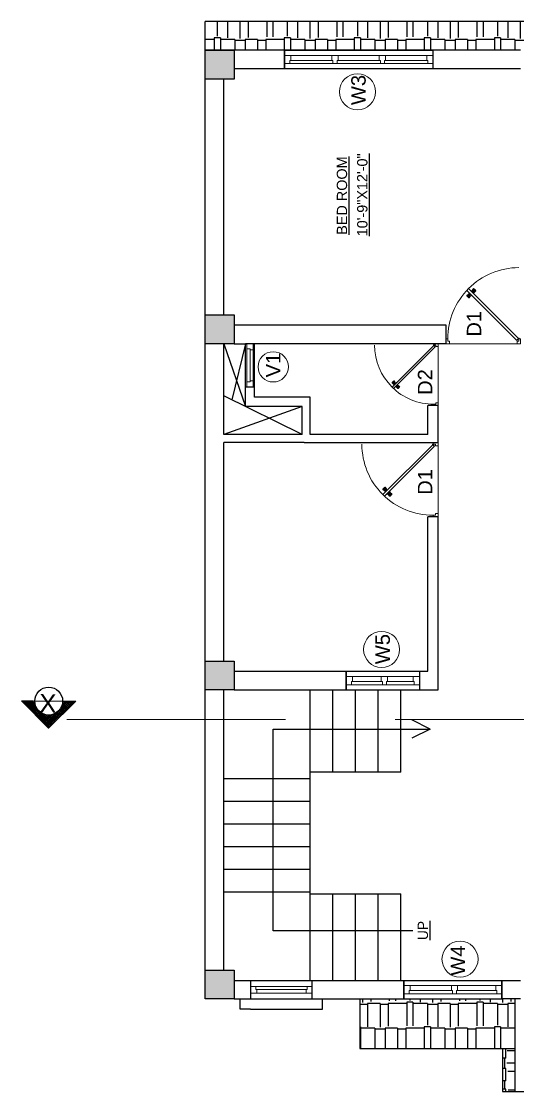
# Model space of a CAD drawing. Header units: inches. Extents: x 1397 to 20304, y -27267 to -746.
# Drawn here: x 13677 to 13918, y -18002 to -17483 of the extents above; entities that cross this region are included whole.
import ezdxf

# ---------------------------------------------------------------- set-up
doc = ezdxf.new("R2010")
doc.units = ezdxf.units.IN
doc.header["$LTSCALE"] = 17
doc.header["$MEASUREMENT"] = 0
doc.linetypes.add('21_FP_00$0$HIDDEN', pattern=[0.375, 0.25, -0.125])
doc.linetypes.add('PHANTOM2', pattern=[1.25, 0.625, -0.125, 0.125, -0.125, 0.125, -0.125])
for name, color, linetype, lineweight in [('25 BOT BAR', 12, 'Continuous', 25), ('aa_section_line', 2, 'PHANTOM2', 13), ('DOOR & WIN', 1, 'Continuous', 25), ('OUTLINE', 1, 'Continuous', 25), ('PUERTAS', 7, 'Continuous', 9), ('TEXT', 231, 'Continuous', 20), ('WINDOW FRAME PLAN', 162, 'Continuous', 18)]:
    doc.layers.add(name, color=color, linetype=linetype, lineweight=lineweight)
doc.layers.add('A-Sect-Iden', color=111, linetype='Continuous')
doc.styles.add('DIMTEXT', font='arial.ttf', dxfattribs={"height": 6})
doc.styles.add('HEADING', font='swissel.ttf')
pattern_1 = [(180, (-4627.926, -27967.295), (-25.5, -12), [6, -5, 7, -3, 9, -4]), (180, (-4633.926, -27967.795), (-25.5, -12), [5, -19, 4, -6]), (180, (-4645.926, -27966.545), (-25.5, -12), [3, -31]), (270, (-4627.926, -27967.2945), (8.5, -12), [11.5, -36.5]), (270, (-4633.926, -27967.2945), (8.5, -12), [11.25, -36.75]), (270, (-4638.926, -27967.2945), (8.5, -12), [10.5, -37.5]), (270, (-4645.926, -27966.5445), (8.5, -12), [11.5, -36.5]), (270, (-4648.926, -27966.5445), (8.5, -12), [11.5, -36.5]), (270, (-4657.926, -27967.2945), (8.5, -12), [11, -37])]

# ---------------------------------------------------------------- blocks, each defined once
blk = doc.blocks.new('3ft')
at = {"layer": 'PUERTAS', "color": 6}
for p, q in [((1.01, 2.52), (25.23, 26.74)), ((26.05, 25.92), (25.23, 26.74)), ((26.05, 25.92), (1.77, 1.64)), ((0, 2.4), (0, 0)), ((0.72, 2.4), (0, 2.4)), ((1.6, 0), (0, 0)), ((0.72, 1.52), (0.72, 2.44)), ((0.8, 1.52), (0.72, 1.52)), ((0.8, 1.52), (0.8, 2.41)), ((0.8, 1.2), (0.8, 1.52)), ((1.6, 1.2), (0.8, 1.2)), ((1.57, 1.84), (0.94, 2.47)), ((1.63, 1.89), (0.97, 2.55)), ((1.63, 1.89), (1.57, 1.84)), ((1.77, 1.64), (1.57, 1.84)), ((1.6, 0), (1.6, 1.2)), ((34.4, 0), (34.4, 1.2)), ((34.4, 1.2), (35.2, 1.2)), ((34.4, 0), (36, 0)), ((35.2, 1.2), (35.2, 2.4)), ((35.2, 2.4), (36, 2.4)), ((36, 0), (36, 2.4))]:
    blk.add_line(p, q, dxfattribs=at)
at = {"layer": 'PUERTAS', "color": 1}
for p, q in [((21.67, 25.73), (22.17, 26.23)), ((21.7, 25.82), (22.14, 26.26)), ((22.58, 26.7), (22.14, 26.26)), ((22.67, 26.73), (22.17, 26.23)), ((22.61, 26.67), (22.58, 26.7)), ((23.45, 25.91), (22.79, 26.73)), ((22.49, 24.95), (21.67, 25.61)), ((21.73, 25.79), (21.7, 25.82)), ((22.6, 24.96), (23.02, 25.38)), ((22.61, 24.25), (22.92, 24.72)), ((22.62, 24.13), (22.61, 24.14)), ((22.7, 25.07), (22.71, 25.06)), ((22.82, 25.06), (23.08, 25.32)), ((22.94, 24.95), (22.83, 25.07)), ((22.92, 24.72), (22.92, 24.72)), ((22.93, 24.94), (23.19, 25.21)), ((22.93, 24.84), (22.93, 24.83)), ((23.44, 25.81), (23.02, 25.38)), ((23.34, 25.58), (23.08, 25.32)), ((23.46, 25.47), (23.19, 25.21)), ((23.33, 25.7), (23.34, 25.69)), ((23.45, 25.46), (23.33, 25.57)), ((23.44, 23.31), (23.45, 23.3)), ((23.56, 23.3), (24.03, 23.61)), ((23.57, 25.47), (23.57, 25.47)), ((24.15, 25.79), (23.68, 25.48)), ((23.68, 25.48), (23.68, 25.48)), ((24.03, 23.61), (24.03, 23.62)), ((24.14, 23.62), (24.14, 23.62)), ((24.25, 23.62), (24.51, 23.89)), ((24.27, 25.78), (24.26, 25.79)), ((24.26, 23.29), (24.69, 23.71)), ((24.26, 23.63), (24.37, 23.52)), ((24.26, 23.18), (24.92, 22.37)), ((24.37, 23.52), (24.63, 23.77)), ((24.37, 23.4), (24.37, 23.4)), ((24.78, 24.15), (24.51, 23.89)), ((24.89, 24.03), (24.63, 23.77)), ((25.11, 24.14), (24.69, 23.71)), ((24.77, 24.14), (24.88, 24.03)), ((24.79, 24.38), (24.78, 24.37)), ((24.78, 24.26), (24.78, 24.26)), ((25.1, 24.84), (24.79, 24.38)), ((25, 24.03), (25, 24.03)), ((25.04, 22.36), (25.54, 22.86)), ((25.09, 24.96), (25.1, 24.95)), ((25.1, 22.42), (25.13, 22.39)), ((25.13, 22.39), (25.57, 22.83)), ((25.22, 24.14), (26.03, 23.48)), ((26.04, 23.37), (25.54, 22.86)), ((26.01, 23.27), (25.57, 22.83)), ((25.98, 23.3), (26.01, 23.27))]:
    blk.add_line(p, q, dxfattribs=at)
at = {"layer": 'PUERTAS', "color": 8}
for p, q in [((22.13, 26.28), (21.98, 26.13)), ((22.88, 25.24), (22.01, 26.06)), ((22.13, 26.28), (22.27, 26.42)), ((22.29, 26.41), (22.27, 26.42)), ((23.16, 25.52), (22.34, 26.39)), ((23.3, 25.66), (22.5, 26.56)), ((23.41, 25.77), (22.65, 26.71)), ((23.46, 25.83), (22.72, 26.75)), ((22.57, 24.94), (21.65, 25.68)), ((22.63, 24.99), (21.69, 25.75)), ((22.74, 25.1), (21.84, 25.9)), ((22.69, 24.32), (23.02, 24.83)), ((22.95, 24.96), (22.84, 25.07)), ((22.98, 24.99), (22.86, 25.1)), ((23.03, 25.04), (22.91, 25.15)), ((22.91, 24.53), (23.1, 24.91)), ((23.11, 25.12), (22.99, 25.23)), ((23.13, 24.76), (23.18, 24.99)), ((23.28, 25.3), (23.17, 25.41)), ((23.36, 25.37), (23.25, 25.49)), ((23.31, 24.94), (23.28, 25.08)), ((23.41, 25.43), (23.3, 25.54)), ((23.46, 25.09), (23.32, 25.13)), ((23.44, 25.45), (23.33, 25.56)), ((23.64, 25.27), (23.41, 25.22)), ((23.87, 25.49), (23.49, 25.3)), ((24.08, 25.71), (23.57, 25.38)), ((23.63, 23.38), (24.14, 23.72)), ((23.84, 23.6), (24.22, 23.79)), ((24.07, 23.82), (24.3, 23.88)), ((24.25, 24), (24.39, 23.97)), ((24.25, 23.26), (24.99, 22.34)), ((24.27, 23.64), (24.38, 23.53)), ((24.3, 23.67), (24.41, 23.56)), ((24.3, 23.32), (25.06, 22.38)), ((24.35, 23.72), (24.46, 23.61)), ((24.4, 24.15), (24.43, 24.01)), ((24.41, 23.43), (25.2, 22.53)), ((24.43, 23.8), (24.54, 23.69)), ((24.58, 24.33), (24.52, 24.1)), ((24.55, 23.57), (25.37, 22.7)), ((24.6, 23.97), (24.72, 23.86)), ((24.8, 24.56), (24.61, 24.18)), ((25.02, 24.77), (24.68, 24.26)), ((24.68, 24.05), (24.79, 23.94)), ((24.73, 24.1), (24.85, 23.99)), ((24.76, 24.13), (24.87, 24.02)), ((24.83, 23.85), (25.7, 23.03)), ((24.97, 23.99), (25.87, 23.2)), ((25.08, 24.1), (26.02, 23.34)), ((25.14, 24.15), (26.06, 23.41)), ((25.58, 22.82), (25.43, 22.67)), ((25.58, 22.82), (25.73, 22.97)), ((25.72, 22.98), (25.73, 22.97)), ((0, 0), (36, 0))]:
    blk.add_line(p, q, dxfattribs=at)
at = {"layer": 'PUERTAS', "color": 2}
for p, q in [((21.99, 26.11), (21.98, 26.13)), ((25.42, 22.68), (25.43, 22.67))]:
    blk.add_line(p, q, dxfattribs=at)
at = {"layer": 'PUERTAS', "color": 6}
for radius in [0.155, 0.0752]:
    blk.add_circle((0.82, 2.56), radius, dxfattribs=at)
blk.add_arc((0.82, 2.56), 34.38, 359.7285, 90.0333, dxfattribs=at)
at = {"layer": 'PUERTAS', "color": 1}
for centre, start, end in [((22.73, 26.68), 38.9236, 135), ((22.54, 25.01), 231.0764, 315), ((22.67, 24.2), 135, 225), ((22.77, 25.12), 225, 315), ((22.99, 24.89), 135, 219.7428), ((22.87, 24.78), 315, 39.7428), ((23.28, 25.63), 315, 45), ((23.39, 25.86), 315, 38.9236), ((23.51, 23.36), 225, 315), ((23.51, 25.41), 50.2572, 135), ((23.62, 25.53), 230.2572, 315), ((24.09, 23.56), 50.2572, 135), ((24.2, 23.68), 230.2572, 315), ((24.2, 25.73), 45, 135), ((24.32, 23.23), 135, 218.9236), ((24.42, 23.46), 135, 225), ((24.84, 24.31), 135, 219.7428), ((24.72, 24.21), 315, 39.7428), ((24.94, 23.98), 45, 135), ((24.98, 22.42), 218.9236, 315), ((25.04, 24.89), 315, 45), ((25.17, 24.08), 51.0764, 135), ((25.98, 23.42), 315, 51.0764)]:
    blk.add_arc(centre, 0.08, start, end, dxfattribs=at)
blk = doc.blocks.new('*U2802')
at = {"color": 3, "xscale": -1}
blk.add_blockref('3ft', (42, 0), dxfattribs=at)
blk = doc.blocks.new('2ft6in')
at = {"layer": 'PUERTAS', "color": 2}
for p, q in [((0.84, 2.1), (21.02, 22.28)), ((21.71, 21.6), (1.47, 1.37)), ((18.33, 21.76), (18.31, 21.77)), ((21.71, 21.6), (21.02, 22.28)), ((21.18, 18.9), (21.2, 18.89)), ((0, 2), (0, 0)), ((0.6, 2), (0, 2)), ((1.33, 0), (0, 0)), ((0.6, 1.26), (0.6, 2.04)), ((0.67, 1.26), (0.6, 1.26)), ((0.67, 1.26), (0.67, 2.01)), ((0.67, 1), (0.67, 1.26)), ((1.33, 1), (0.67, 1)), ((1.31, 1.53), (0.79, 2.06)), ((1.36, 1.58), (0.81, 2.12)), ((1.36, 1.58), (1.31, 1.53)), ((1.47, 1.37), (1.31, 1.53)), ((1.33, 0), (1.33, 1)), ((28.67, 0), (28.67, 1)), ((28.67, 1), (29.33, 1)), ((28.67, 0), (30, 0)), ((29.33, 1), (29.33, 2)), ((29.33, 2), (30, 2)), ((30, 0), (30, 2))]:
    blk.add_line(p, q, dxfattribs=at)
at = {"layer": 'PUERTAS', "color": 8}
for p, q in [((18.81, 20.78), (18.04, 21.4)), ((18.86, 20.83), (18.08, 21.46)), ((18.95, 20.92), (18.2, 21.58)), ((18.44, 21.9), (18.31, 21.77)), ((19.07, 21.03), (18.34, 21.72)), ((18.44, 21.9), (18.56, 22.02)), ((18.58, 22.01), (18.56, 22.02)), ((19.3, 21.26), (18.61, 22)), ((19.42, 21.38), (18.75, 22.14)), ((19.51, 21.48), (18.88, 22.26)), ((19.55, 21.53), (18.93, 22.3)), ((19.13, 20.8), (19.03, 20.9)), ((19.15, 20.82), (19.05, 20.92)), ((19.19, 20.87), (19.1, 20.96)), ((19.25, 20.93), (19.16, 21.02)), ((19.28, 20.63), (19.32, 20.83)), ((19.4, 21.08), (19.31, 21.17)), ((19.47, 21.15), (19.38, 21.24)), ((19.43, 20.78), (19.4, 20.9)), ((19.51, 21.19), (19.42, 21.28)), ((19.55, 20.91), (19.43, 20.94)), ((19.53, 21.21), (19.44, 21.3)), ((19.7, 21.06), (19.51, 21.01)), ((19.89, 21.24), (19.58, 21.08)), ((20.07, 21.42), (19.64, 21.15)), ((18.91, 20.27), (19.19, 20.69)), ((19.09, 20.44), (19.25, 20.76)), ((19.69, 19.49), (20.12, 19.76)), ((19.87, 19.67), (20.18, 19.83)), ((20.06, 19.85), (20.25, 19.9)), ((20.21, 20), (20.33, 19.97)), ((20.21, 19.38), (20.83, 18.61)), ((20.23, 19.7), (20.32, 19.61)), ((20.25, 19.72), (20.34, 19.63)), ((20.25, 19.43), (20.88, 18.65)), ((20.29, 19.76), (20.38, 19.67)), ((20.33, 20.13), (20.36, 20.01)), ((20.34, 19.53), (21, 18.77)), ((20.36, 19.83), (20.45, 19.74)), ((20.48, 20.28), (20.44, 20.08)), ((20.46, 19.64), (21.14, 18.91)), ((20.5, 19.98), (20.6, 19.89)), ((20.67, 20.47), (20.51, 20.15)), ((20.85, 20.64), (20.57, 20.22)), ((20.57, 20.04), (20.66, 19.95)), ((20.61, 20.09), (20.7, 19.99)), ((20.63, 20.11), (20.72, 20.01)), ((20.69, 19.87), (21.42, 19.19)), ((20.81, 19.99), (21.56, 19.33)), ((20.9, 20.08), (21.68, 19.45)), ((20.95, 20.13), (21.72, 19.51)), ((21.32, 19.01), (21.2, 18.89)), ((21.32, 19.01), (21.44, 19.14)), ((21.43, 19.15), (21.44, 19.14)), ((0, 0), (30, 0))]:
    blk.add_line(p, q, dxfattribs=at)
at = {"layer": 'PUERTAS', "color": 1}
for p, q in [((18.06, 21.44), (18.48, 21.86)), ((18.74, 20.79), (18.06, 21.34)), ((18.08, 21.51), (18.45, 21.88)), ((18.11, 21.49), (18.08, 21.51)), ((18.82, 22.25), (18.45, 21.88)), ((18.9, 22.28), (18.48, 21.86)), ((18.84, 22.23), (18.82, 22.25)), ((18.83, 20.8), (19.18, 21.15)), ((18.92, 20.89), (18.93, 20.88)), ((19.54, 21.59), (18.99, 22.27)), ((19.02, 20.88), (19.24, 21.1)), ((19.12, 20.8), (19.03, 20.89)), ((19.11, 20.79), (19.33, 21.01)), ((19.54, 21.5), (19.18, 21.15)), ((19.45, 21.31), (19.24, 21.1)), ((19.55, 21.22), (19.33, 21.01)), ((19.45, 21.41), (19.45, 21.41)), ((19.54, 21.22), (19.45, 21.31)), ((19.64, 21.23), (19.64, 21.23)), ((19.74, 21.24), (19.73, 21.23)), ((20.12, 21.49), (19.74, 21.24)), ((20.22, 21.48), (20.22, 21.49)), ((20.91, 20.8), (20.91, 20.79)), ((18.84, 20.21), (19.1, 20.6)), ((18.85, 20.11), (18.84, 20.12)), ((19.1, 20.7), (19.11, 20.69)), ((19.1, 20.6), (19.1, 20.6)), ((19.53, 19.43), (19.54, 19.42)), ((19.64, 19.42), (20.02, 19.67)), ((20.02, 19.67), (20.03, 19.68)), ((20.12, 19.68), (20.12, 19.68)), ((20.21, 19.69), (20.43, 19.9)), ((20.22, 19.41), (20.57, 19.76)), ((20.22, 19.69), (20.31, 19.6)), ((20.22, 19.32), (20.76, 18.64)), ((20.31, 19.6), (20.52, 19.81)), ((20.31, 19.5), (20.31, 19.5)), ((20.65, 20.12), (20.43, 19.9)), ((20.74, 20.03), (20.52, 19.81)), ((20.93, 20.11), (20.57, 19.76)), ((20.64, 20.11), (20.73, 20.02)), ((20.66, 20.31), (20.65, 20.31)), ((20.65, 20.21), (20.65, 20.22)), ((20.91, 20.7), (20.66, 20.31)), ((20.84, 20.02), (20.83, 20.03)), ((20.86, 18.63), (21.28, 19.05)), ((20.91, 18.68), (20.94, 18.66)), ((20.94, 18.66), (21.31, 19.03)), ((21.02, 20.12), (21.7, 19.57)), ((21.7, 19.47), (21.28, 19.05)), ((21.67, 19.4), (21.31, 19.03)), ((21.65, 19.42), (21.67, 19.4))]:
    blk.add_line(p, q, dxfattribs=at)
at = {"layer": 'PUERTAS', "color": 2}
for radius in [0.129, 0.0627]:
    blk.add_circle((0.68, 2.14), radius, dxfattribs=at)
at = {"layer": 'PUERTAS', "color": 8}
blk.add_arc((0.68, 2.14), 28.65, 359.7285, 90.0333, dxfattribs=at)
at = {"layer": 'PUERTAS', "color": 1}
for centre, start, end in [((18.78, 20.84), 231.0764, 315), ((18.94, 22.23), 38.9236, 135), ((18.97, 20.93), 225, 315), ((19.16, 20.74), 135, 219.7428), ((19.4, 21.36), 315, 45), ((19.49, 21.55), 315, 38.9236), ((19.6, 21.18), 50.2572, 135), ((19.68, 21.28), 230.2572, 315), ((20.17, 21.44), 45, 135), ((20.87, 20.75), 315, 45), ((18.89, 20.16), 135, 225), ((19.06, 20.65), 315, 39.7428), ((19.59, 19.47), 225, 315), ((20.07, 19.63), 50.2572, 135), ((20.16, 19.73), 230.2572, 315), ((20.27, 19.36), 135, 218.9236), ((20.35, 19.55), 135, 225), ((20.7, 20.26), 135, 219.7428), ((20.6, 20.17), 315, 39.7428), ((20.78, 19.98), 45, 135), ((20.82, 18.68), 218.9236, 315), ((20.98, 20.07), 51.0764, 135), ((21.65, 19.52), 315, 51.0764)]:
    blk.add_arc(centre, 0.0667, start, end, dxfattribs=at)
blk = doc.blocks.new('*U2794')
at = {"color": 3, "xscale": -1}
blk.add_blockref('2ft6in', (42, 0), dxfattribs=at)
blk = doc.blocks.new('*U3030')
at = {"color": 3}
blk.add_blockref('3ft', (0, 0), dxfattribs=at)
blk = doc.blocks.new("W4'")
at = {"layer": '25 BOT BAR'}
for p, q in [((9894.28, -8421.4), (9894.28, -8468.92)), ((9903.28, -8421.4), (9903.28, -8468.92))]:
    blk.add_line(p, q, dxfattribs=at)
at = {"layer": 'DOOR & WIN'}
blk.add_line((9903.28, -8421.4), (9894.28, -8421.4), dxfattribs=at)
at = {"layer": 'OUTLINE'}
blk.add_line((9903.28, -8468.92), (9894.28, -8468.92), dxfattribs=at)
at = {"layer": 'WINDOW FRAME PLAN'}
for p, q in [((9896.78, -8421.4), (9896.78, -8423.9)), ((9896.78, -8468.92), (9896.78, -8423.9)), ((9896.78, -8423.9), (9898.28, -8423.9)), ((9898.28, -8423.9), (9898.28, -8424.4)), ((9898.28, -8424.4), (9898.28, -8444.9)), ((9898.28, -8424.4), (9900.78, -8424.4)), ((9900.78, -8421.4), (9900.78, -8424.4)), ((9900.78, -8424.4), (9900.78, -8468.92)), ((9896.78, -8444.9), (9898.28, -8444.9)), ((9898.28, -8444.4), (9900.78, -8444.4)), ((9896.78, -8446.9), (9898.28, -8446.9)), ((9898.28, -8446.9), (9898.28, -8447.4)), ((9898.28, -8446.9), (9898.28, -8466.42)), ((9898.28, -8447.4), (9900.78, -8447.4)), ((9896.78, -8468.92), (9896.78, -8466.42)), ((9896.78, -8466.42), (9898.28, -8466.42)), ((9898.28, -8465.92), (9900.78, -8465.92)), ((9898.28, -8466.42), (9898.28, -8465.92)), ((9900.78, -8468.92), (9900.78, -8465.92))]:
    blk.add_line(p, q, dxfattribs=at)
blk = doc.blocks.new('ffddd')
at = {"layer": 'DOOR & WIN'}
for p, q in [((-13345.31, -2388.07), (-13345.31, -2316.07)), ((-13336.31, -2316.07), (-13345.31, -2316.07)), ((-13336.31, -2316.07), (-13336.31, -2388.07)), ((-13336.31, -2388.07), (-13345.31, -2388.07)), ((-13336.31, -2388.07), (-13345.31, -2388.07))]:
    blk.add_line(p, q, dxfattribs=at)
at = {"layer": 'WINDOW FRAME PLAN'}
for p, q in [((-13342.81, -2316.07), (-13342.81, -2318.57)), ((-13338.81, -2316.07), (-13338.81, -2319.07)), ((-13342.81, -2385.57), (-13342.81, -2318.57)), ((-13342.81, -2318.57), (-13341.31, -2318.57)), ((-13341.31, -2318.57), (-13341.31, -2319.07)), ((-13341.31, -2319.07), (-13341.31, -2339.57)), ((-13341.31, -2319.07), (-13338.81, -2319.07)), ((-13338.81, -2319.07), (-13338.81, -2385.07)), ((-13342.81, -2339.57), (-13341.31, -2339.57)), ((-13342.81, -2341.57), (-13341.31, -2341.57)), ((-13341.31, -2339.07), (-13338.81, -2339.07)), ((-13341.31, -2341.57), (-13341.31, -2342.07)), ((-13341.31, -2341.57), (-13341.31, -2362.57)), ((-13341.31, -2342.07), (-13338.81, -2342.07)), ((-13342.81, -2362.57), (-13341.31, -2362.57)), ((-13341.31, -2362.07), (-13338.81, -2362.07)), ((-13341.31, -2362.57), (-13341.31, -2362.07)), ((-13342.81, -2364.57), (-13341.31, -2364.57)), ((-13341.31, -2364.57), (-13341.31, -2385.57)), ((-13341.31, -2365.07), (-13338.81, -2365.07)), ((-13342.81, -2388.07), (-13342.81, -2385.57)), ((-13342.81, -2385.57), (-13341.31, -2385.57)), ((-13341.31, -2385.07), (-13338.81, -2385.07)), ((-13341.31, -2385.57), (-13341.31, -2385.07)), ((-13338.81, -2388.07), (-13338.81, -2385.07))]:
    blk.add_line(p, q, dxfattribs=at)

msp = doc.modelspace()

# ---------------------------------------------------------------- hatches: boundary and pattern name
at = {"layer": 'A-Sect-Iden', "ltscale": 0.5}
h = msp.add_hatch(dxfattribs=at)
h.set_pattern_fill('ANSI37', color=2, scale=5, angle=90, style=0)
h.set_pattern_definition([(135, (19871.80974, -43661.54786), (-0.441941738, -0.441941738), []), (225, (19871.80974, -43661.54786), (0.441941738, -0.441941738), [])])
h.paths.add_polyline_path([(13697.04, -17812.54), (13703.53, -17812.61), (13690.16, -17825.71), (13677.05, -17812.34), (13683.54, -17812.4, 1)])
at = {"layer": 'DOOR & WIN'}
h = msp.add_hatch(color=256, dxfattribs=at)
h.dxf.hatch_style = 1
h.paths.add_polyline_path([(13766.23, -17496.54), (13766.23, -17510.54), (13780.23, -17510.54), (13780.23, -17496.54)])
h = msp.add_hatch(color=256, dxfattribs=at)
h.dxf.hatch_style = 1
h.paths.add_polyline_path([(13766.23, -17625.01), (13766.23, -17639.01), (13780.23, -17639.01), (13780.23, -17625.01)])
h = msp.add_hatch(color=256, dxfattribs=at)
h.dxf.hatch_style = 1
h.paths.add_polyline_path([(13766.23, -17793.01), (13766.23, -17807.01), (13780.23, -17807.01), (13780.23, -17793.01)])
h = msp.add_hatch(color=256, dxfattribs=at)
h.dxf.hatch_style = 1
h.paths.add_polyline_path([(13766.23, -17943.01), (13766.23, -17957.01), (13780.23, -17957.01), (13780.23, -17943.01)])
at = {"layer": 'OUTLINE'}
h = msp.add_hatch(dxfattribs=at)
h.set_pattern_fill('AR-RSHKE', color=8, angle=180)
h.set_pattern_definition(pattern_1)
h.paths.add_polyline_path([(13766.23, -17482.54), (13766.23, -17496.54), (13780.23, -17496.54), (13919.23, -17496.54), (13933.23, -17496.54), (14268.23, -17496.54), (14268.23, -17482.54)])
h = msp.add_hatch(dxfattribs=at)
h.set_pattern_fill('AR-RSHKE', color=8, angle=180)
h.set_pattern_definition(pattern_1)
h.paths.add_polyline_path([(13916.48, -17981.01), (13916.48, -17957.01), (13910.23, -17957.01), (13862.72, -17957.01), (13841.23, -17957.01), (13841.23, -17981.01)])
h = msp.add_hatch(dxfattribs=at)
h.set_pattern_fill('AR-RSHKE', color=8, angle=90)
h.set_pattern_definition([(90, (-4627.926, -27967.295), (-12, 25.5), [6, -5, 7, -3, 9, -4]), (90, (-4628.426, -27961.295), (-12, 25.5), [5, -19, 4, -6]), (90, (-4627.176, -27949.295), (-12, 25.5), [3, -31]), (180, (-4627.926, -27967.2945), (-12, -8.5), [11.5, -36.5]), (180, (-4627.926, -27961.2945), (-12, -8.5), [11.25, -36.75]), (180, (-4627.926, -27956.2945), (-12, -8.5), [10.5, -37.5]), (180, (-4627.176, -27949.2945), (-12, -8.5), [11.5, -36.5]), (180, (-4627.176, -27946.2945), (-12, -8.5), [11.5, -36.5]), (180, (-4627.926, -27937.2945), (-12, -8.5), [11, -37])])
h.paths.add_polyline_path([(13910.48, -17981.01), (13910.48, -18002.01), (13916.48, -18002.01), (13916.48, -17981.01)])

# ---------------------------------------------------------------- linework, layer by layer
at = {"layer": '25 BOT BAR'}
for p, q in [((13766.23, -17496.54), (13766.23, -17482.54)), ((13883.23, -17639.01), (13883.23, -17630.01)), ((13775.23, -17639.01), (13785.73, -17669.51)), ((13785.73, -17639.01), (13779.22, -17666.31)), ((13780.23, -17639.01), (13785.73, -17639.01)), ((13785.73, -17669.51), (13785.73, -17639.01)), ((13790.23, -17639.01), (13785.73, -17639.01)), ((13790.23, -17665.01), (13790.23, -17639.01)), ((13790.23, -17660.01), (13785.73, -17660.01)), ((13813.23, -17683.01), (13775.23, -17664.35)), ((13813.23, -17669.51), (13775.23, -17683.01)), ((13874.23, -17683.01), (13874.23, -17669.01)), ((13879.23, -17669.01), (13874.23, -17669.01)), ((13879.23, -17687.01), (13879.23, -17669.01)), ((13814.23, -17687.01), (13775.23, -17687.01)), ((13874.23, -17798.01), (13874.23, -17723.01)), ((13879.23, -17723.01), (13874.23, -17723.01)), ((13879.23, -17807.01), (13879.23, -17723.01)), ((13780.23, -17798.01), (13874.23, -17798.01)), ((13834.72, -17807.01), (13834.72, -17798.01)), ((13834.72, -17798.01), (13870.23, -17798.01)), ((13766.23, -17943.01), (13766.23, -17807.01)), ((13775.23, -17849.01), (13775.23, -17807.01)), ((13780.23, -17807.01), (13879.23, -17807.01)), ((13817.23, -17847.01), (13817.23, -17807.01)), ((13828.23, -17847.01), (13828.23, -17807.01)), ((13834.72, -17807.01), (13870.23, -17807.01)), ((13839.23, -17847.01), (13839.23, -17807.01)), ((13850.23, -17847.01), (13850.23, -17807.01)), ((13861.23, -17847.01), (13861.23, -17807.01)), ((13875.37, -17826.01), (13866.52, -17821.61)), ((13799.23, -17924.01), (13799.23, -17826.01)), ((13799.23, -17826.01), (13875.37, -17826.01)), ((13875.37, -17826.01), (13866.52, -17830.4)), ((13817.23, -17906.01), (13817.23, -17847.01)), ((13861.23, -17847.01), (13817.23, -17847.01)), ((13775.23, -17943.01), (13775.23, -17849.01)), ((13775.23, -17850.01), (13817.23, -17850.01)), ((13775.23, -17861.01), (13817.23, -17861.01)), ((13775.23, -17872.01), (13817.23, -17872.01)), ((13775.23, -17883.01), (13817.23, -17883.01)), ((13775.23, -17894.01), (13817.23, -17894.01)), ((13775.23, -17905.01), (13817.23, -17905.01)), ((13817.23, -17906.01), (13861.23, -17906.01)), ((13817.23, -17948.01), (13817.23, -17906.01)), ((13828.23, -17948.01), (13828.23, -17906.01)), ((13839.23, -17948.01), (13839.23, -17906.01)), ((13850.23, -17948.01), (13850.23, -17906.01)), ((13861.23, -17948.01), (13861.23, -17906.01)), ((13867.03, -17924.01), (13799.23, -17924.01)), ((13780.23, -17948.01), (13862.72, -17948.01)), ((13788.23, -17948.01), (13788.23, -17957.01)), ((13818.23, -17957.01), (13818.23, -17948.01)), ((13862.72, -17957.01), (13862.72, -17948.01)), ((13910.23, -17957.01), (13910.23, -17948.01)), ((13910.23, -17948.01), (13919.23, -17948.01)), ((13780.23, -17957.01), (13799.41, -17957.01)), ((13783.23, -17962.01), (13783.23, -17957.01)), ((13788.23, -17957.01), (13818.23, -17957.01)), ((13818.23, -17957.01), (13862.72, -17957.01)), ((13823.23, -17962.01), (13823.23, -17957.01)), ((13841.23, -17957.01), (13841.23, -17981.01)), ((13919.23, -17957.01), (13910.23, -17957.01)), ((13916.48, -17957.01), (13916.48, -18002.01)), ((13788.23, -17962.01), (13783.23, -17962.01)), ((13788.23, -17962.01), (13818.23, -17962.01)), ((13818.23, -17962.01), (13823.23, -17962.01)), ((13841.23, -17981.01), (13916.48, -17981.01)), ((13910.48, -17981.01), (13910.48, -18002.01)), ((13910.48, -18002.01), (14070.48, -18002.01))]:
    msp.add_line(p, q, dxfattribs=at)
at = {"layer": 'A-Sect-Iden', "ltscale": 0.5}
msp.add_lwpolyline([(13682.54, -17812.36), (13703.52, -17812.57), (13690.14, -17825.68), (13677.03, -17812.3), (13682.54, -17812.36)], dxfattribs=at)
msp.add_circle((13690.29, -17812.47), 6.75, dxfattribs=at)
at = {"layer": 'aa_section_line', "linetype": '21_FP_00$0$HIDDEN', "ltscale": 25}
msp.add_line((13699.04, -17821.44), (14292.83, -17821.45), dxfattribs=at)
at = {"layer": 'DOOR & WIN'}
for p, q in [((14268.23, -17482.54), (13766.23, -17482.54)), ((13919.23, -17496.54), (13766.23, -17496.54)), ((13766.23, -17807.01), (13766.23, -17496.54)), ((13919.23, -17505.54), (13780.23, -17505.54)), ((13775.23, -17625.01), (13775.23, -17510.54)), ((13775.23, -17683.01), (13775.23, -17639.01)), ((13817.23, -17683.01), (13817.23, -17665.01)), ((13813.23, -17683.01), (13813.23, -17669.51)), ((13775.23, -17793.01), (13775.23, -17687.01)), ((13814.23, -17687.01), (13879.23, -17687.01)), ((13834.72, -17798.01), (13834.72, -17807.01))]:
    msp.add_line(p, q, dxfattribs=at)
at = {"layer": 'OUTLINE'}
for p, q in [((13804.73, -17505.54), (13804.73, -17496.54)), ((13883.23, -17630.01), (13780.23, -17630.01)), ((13879.23, -17639.01), (13790.23, -17639.01)), ((13883.23, -17639.01), (13879.23, -17639.01)), ((13817.23, -17665.01), (13790.23, -17665.01)), ((13813.23, -17669.51), (13785.73, -17669.51)), ((13813.23, -17683.01), (13775.23, -17683.01)), ((13874.23, -17683.01), (13817.23, -17683.01)), ((13870.23, -17798.01), (13870.23, -17807.01))]:
    msp.add_line(p, q, dxfattribs=at)
for points in [[(13766.23, -17510.54), (13766.23, -17496.54), (13780.23, -17496.54), (13780.23, -17510.54)], [(13766.23, -17639.01), (13766.23, -17625.01), (13780.23, -17625.01), (13780.23, -17639.01)], [(13766.23, -17807.01), (13766.23, -17793.01), (13780.23, -17793.01), (13780.23, -17807.01)], [(13766.23, -17957.01), (13766.23, -17943.01), (13780.23, -17943.01), (13780.23, -17957.01)]]:
    msp.add_lwpolyline(points, close=True, dxfattribs=at)
at = {"layer": 'TEXT'}
for centre, radius in [((13840.12, -17516.68), 8.75), ((13799.24, -17650.22), 7.35), ((13851.86, -17787.37), 8.75), ((13889.91, -17937.73), 8.75)]:
    msp.add_circle(centre, radius, dxfattribs=at)
at = {"layer": 'WINDOW FRAME PLAN'}
for p, q in [((13786.48, -17660.01), (13786.48, -17639.01)), ((13786.48, -17639.01), (13786.48, -17641.51)), ((13789.48, -17660.01), (13789.48, -17639.01)), ((13789.48, -17639.01), (13789.48, -17642.01)), ((13786.48, -17641.51), (13787.98, -17641.51)), ((13787.98, -17641.51), (13787.98, -17642.01)), ((13787.98, -17657.01), (13787.98, -17642.01)), ((13787.98, -17642.01), (13789.48, -17642.01)), ((13786.48, -17660.01), (13786.48, -17657.51)), ((13786.48, -17657.51), (13787.98, -17657.51)), ((13787.98, -17657.01), (13789.48, -17657.01)), ((13787.98, -17657.51), (13787.98, -17657.01)), ((13789.48, -17660.01), (13789.48, -17657.01)), ((13834.72, -17800.51), (13837.72, -17800.51)), ((13837.72, -17800.51), (13870.23, -17800.51)), ((13837.72, -17803.01), (13837.72, -17800.51)), ((13851.72, -17803.01), (13851.72, -17800.51)), ((13854.72, -17803.01), (13854.72, -17800.51)), ((13870.23, -17800.51), (13867.23, -17800.51)), ((13867.23, -17803.01), (13867.23, -17800.51)), ((13834.72, -17804.51), (13837.22, -17804.51)), ((13837.22, -17804.51), (13837.22, -17803.01)), ((13837.22, -17803.01), (13837.72, -17803.01)), ((13870.23, -17804.51), (13837.22, -17804.51)), ((13837.72, -17803.01), (13852.22, -17803.01)), ((13852.22, -17804.51), (13852.22, -17803.01)), ((13854.22, -17804.51), (13854.22, -17803.01)), ((13854.22, -17803.01), (13854.72, -17803.01)), ((13854.22, -17803.01), (13867.73, -17803.01)), ((13867.73, -17803.01), (13867.23, -17803.01)), ((13867.73, -17804.51), (13867.73, -17803.01)), ((13870.23, -17804.51), (13867.73, -17804.51)), ((13788.23, -17950.94), (13790.73, -17950.94)), ((13790.73, -17950.94), (13815.73, -17950.94)), ((13790.73, -17950.94), (13790.73, -17952.44)), ((13815.73, -17952.44), (13790.73, -17952.44)), ((13790.73, -17952.44), (13791.23, -17952.44)), ((13791.23, -17952.44), (13791.23, -17954.25)), ((13815.73, -17952.44), (13815.23, -17952.44)), ((13815.23, -17952.44), (13815.23, -17954.25)), ((13815.73, -17950.94), (13815.73, -17952.44)), ((13818.23, -17950.94), (13815.73, -17950.94)), ((13788.23, -17954.25), (13791.23, -17954.25)), ((13791.23, -17954.25), (13815.23, -17954.25)), ((13818.23, -17954.25), (13815.23, -17954.25))]:
    msp.add_line(p, q, dxfattribs=at)

# ---------------------------------------------------------------- block references
at = {"layer": '25 BOT BAR', "rotation": 90}
msp.add_blockref("W4'", (5441.32, -27851.29), dxfattribs=at)
at = {"layer": 'DOOR & WIN'}
msp.add_blockref('*U2802', (13877.23, -17639.01), dxfattribs=at)
at = {"layer": 'DOOR & WIN', "rotation": 90}
msp.add_blockref('*U2794', (13879.23, -17681.01), dxfattribs=at)
at = {"layer": 'DOOR & WIN', "xscale": -1, "rotation": 90}
msp.add_blockref('*U3030', (13879.23, -17687.01), dxfattribs=at)
at = {"layer": 'OUTLINE', "rotation": 90}
msp.add_blockref('ffddd', (11488.67, -4160.23), dxfattribs=at)

# ---------------------------------------------------------------- texts
at = {"layer": 'A-Sect-Iden', "ltscale": 0.5, "insert": (13689.9, -17813.58), "char_height": 9, "width": 12.25, "attachment_point": 5, "rotation": 359.2631, "style": 'HEADING'}
msp.add_mtext('X', dxfattribs=at)
at = {"layer": 'DOOR & WIN', "char_height": 5, "attachment_point": 5, "rotation": 90}
for s, insert in [('{\\fArial TUR|b0|i0|c0|p34;\\L\\C7;10\'-9"X12\'-0"}', (13842.51, -17566.74)), ('{\\fArial TUR|b0|i0|c0|p34;\\L\\C7;BED ROOM}', (13832.64, -17567.09)), ('{\\L\\C7;UP}', (13871.91, -17923.83))]:
    msp.add_mtext(s, dxfattribs=dict(at, insert=insert))
at = {"layer": 'TEXT', "style": 'DIMTEXT'}
for s, p in [('W3', (13844.12, -17523.18)), ('D1', (13900.2, -17635.57)), ('V1', (13802.75, -17655.33)), ('D2', (13876.45, -17663.85)), ('D1', (13876.45, -17712.32)), ('W5', (13855.86, -17794.56)), ('W4', (13892.36, -17945.73))]:
    msp.add_text(s, height=7, rotation=90, dxfattribs=at).set_placement(p)

doc.saveas('drawing.dxf')
